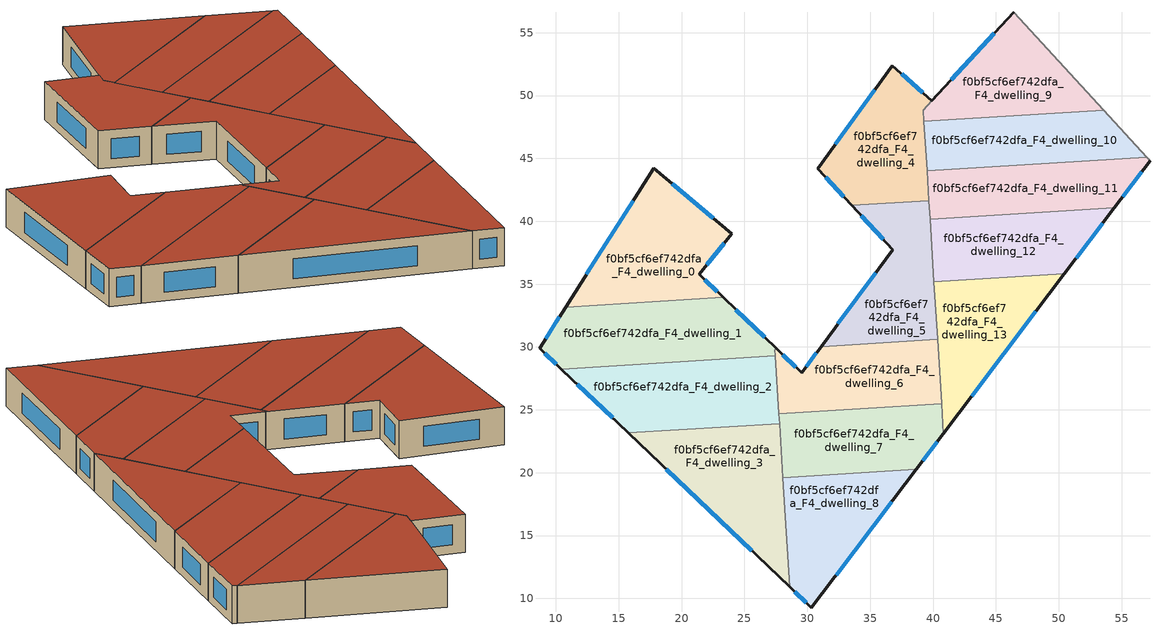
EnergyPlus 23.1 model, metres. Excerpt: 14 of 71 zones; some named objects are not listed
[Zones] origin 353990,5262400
f0bf5cf6ef742dfa_F4_dwelling_0
 floor to f0bf5cf6ef742dfa_F3_dwelling_0 (EU_floor_Construction): 23.99,39.02 21.39,35.79 23.3,33.95 10.78,33.17 17.8,44.22 z12
 wall outside (EU_wall_Construction): 23.3,33.95 21.39,35.79 23.99,39.02 17.8,44.22 10.78,33.17 z12:15
 wall to f0bf5cf6ef742dfa_F4_dwelling_1 (EU_wall_Construction): 10.78,33.17 23.3,33.95 z12:15
 window (EU_Window_Construction): 22.85,34.38 21.84,35.36 / 16.15,41.63 12.43,35.77 / 22.54,40.24 19.26,43 / 22,36.55 23.38,38.26 z12.7:14.3
 roof outside (EU_roof_Construction): 23.3,33.95 21.39,35.79 23.99,39.02 17.8,44.22 10.78,33.17 z15
f0bf5cf6ef742dfa_F4_dwelling_1
 floor to f0bf5cf6ef742dfa_F3_dwelling_1 (EU_floor_Construction): 27.6,29.81 27.43,29.8 27.46,29.3 10.45,28.24 8.7,29.91 10.78,33.17 23.3,33.95 z12
 wall outside (EU_wall_Construction): 10.78,33.17 8.7,29.91 10.45,28.24 / 27.6,29.81 23.3,33.95 z12:15
 wall to f0bf5cf6ef742dfa_F4_dwelling_6 (EU_wall_Construction): 27.46,29.3 27.43,29.8 27.6,29.81 z12:15
 wall to f0bf5cf6ef742dfa_F4_dwelling_2 (EU_wall_Construction): 10.45,28.24 27.46,29.3 z12:15
 window (EU_Window_Construction): 9.11,29.51 10.04,28.63 / 10.29,32.4 9.19,30.67 / 26.59,30.78 24.31,32.98 z12.7:14.3
 roof outside (EU_roof_Construction): 27.46,29.3 27.43,29.8 27.6,29.81 23.3,33.95 10.78,33.17 8.7,29.91 10.45,28.24 z15
f0bf5cf6ef742dfa_F4_dwelling_10
 floor to f0bf5cf6ef742dfa_F3_dwelling_10 (EU_floor_Construction): 53.56,48.83 57,45.09 39.52,44 39.28,47.94 z12
 wall to f0bf5cf6ef742dfa_F4_dwelling_9 (EU_wall_Construction): 53.56,48.83 39.28,47.94 z12:15
 wall adiabatic (EU_wall_Construction): 57,45.09 53.56,48.83 z12:15
 wall to f0bf5cf6ef742dfa_F4_dwelling_11 (EU_wall_Construction): 39.52,44 57,45.09 z12:15
 wall to f0bf5cf6ef742dfa_F4_dwelling_4 (EU_wall_Construction): 39.28,47.94 39.52,44 z12:15
 roof outside (EU_roof_Construction): 57,45.09 53.56,48.83 39.28,47.94 39.52,44 z15
f0bf5cf6ef742dfa_F4_dwelling_11
 floor to f0bf5cf6ef742dfa_F3_dwelling_11 (EU_floor_Construction): 57,45.09 57.25,44.81 54.43,41.08 39.76,40.17 39.52,44 z12
 wall outside (EU_wall_Construction): 54.43,41.08 57.25,44.81 z12:15
 wall adiabatic (EU_wall_Construction): 57.25,44.81 57,45.09 z12:15
 wall to f0bf5cf6ef742dfa_F4_dwelling_12 (EU_wall_Construction): 39.76,40.17 54.43,41.08 z12:15
 wall to f0bf5cf6ef742dfa_F4_dwelling_5 (EU_wall_Construction): 39.67,41.65 39.76,40.17 z12:15
 wall to f0bf5cf6ef742dfa_F4_dwelling_4 (EU_wall_Construction): 39.52,44 39.67,41.65 z12:15
 window (EU_Window_Construction): 55.09,41.95 56.59,43.93 z12.7:14.3
 roof outside (EU_roof_Construction): 54.43,41.08 57.25,44.81 57,45.09 39.52,44 39.76,40.17 z15
f0bf5cf6ef742dfa_F4_dwelling_12
 floor to f0bf5cf6ef742dfa_F3_dwelling_12 (EU_floor_Construction): 54.43,41.08 50.44,35.82 40.07,35.17 39.76,40.17 z12
 wall outside (EU_wall_Construction): 50.44,35.82 54.43,41.08 z12:15
 wall to f0bf5cf6ef742dfa_F4_dwelling_13 (EU_wall_Construction): 40.07,35.17 50.44,35.82 z12:15
 wall to f0bf5cf6ef742dfa_F4_dwelling_5 (EU_wall_Construction): 39.76,40.17 40.07,35.17 z12:15
 window (EU_Window_Construction): 51.38,37.05 53.49,39.84 z12.7:14.3
 roof outside (EU_roof_Construction): 50.44,35.82 54.43,41.08 39.76,40.17 40.07,35.17 z15
f0bf5cf6ef742dfa_F4_dwelling_13
 floor to f0bf5cf6ef742dfa_F3_dwelling_13 (EU_floor_Construction): 50.44,35.82 40.82,23.11 40.07,35.17 z12
 wall outside (EU_wall_Construction): 40.82,23.11 50.44,35.82 z12:15
 wall to f0bf5cf6ef742dfa_F4_dwelling_6 (EU_wall_Construction): 40.36,30.6 40.67,25.5 z12:15
 wall to f0bf5cf6ef742dfa_F4_dwelling_7 (EU_wall_Construction): 40.67,25.5 40.82,23.11 z12:15
 wall to f0bf5cf6ef742dfa_F4_dwelling_5 (EU_wall_Construction): 40.07,35.17 40.36,30.6 z12:15
 window (EU_Window_Construction): 43.08,26.1 48.18,32.83 z12.7:14.3
 roof outside (EU_roof_Construction): 40.82,23.11 50.44,35.82 40.07,35.17 z15
f0bf5cf6ef742dfa_F4_dwelling_2
 floor to f0bf5cf6ef742dfa_F3_dwelling_2 (EU_floor_Construction): 27.46,29.3 27.79,23.91 15.76,23.16 10.45,28.24 z12
 wall outside (EU_wall_Construction): 10.45,28.24 15.76,23.16 z12:15
 wall to f0bf5cf6ef742dfa_F4_dwelling_3 (EU_wall_Construction): 15.76,23.16 27.79,23.91 z12:15
 wall to f0bf5cf6ef742dfa_F4_dwelling_7 (EU_wall_Construction): 27.79,23.91 27.74,24.69 z12:15
 wall to f0bf5cf6ef742dfa_F4_dwelling_6 (EU_wall_Construction): 27.74,24.69 27.46,29.3 z12:15
 window (EU_Window_Construction): 11.7,27.05 14.52,24.36 z12.7:14.3
 roof outside (EU_roof_Construction): 27.79,23.91 27.46,29.3 10.45,28.24 15.76,23.16 z15
f0bf5cf6ef742dfa_F4_dwelling_3
 floor to f0bf5cf6ef742dfa_F3_dwelling_3 (EU_floor_Construction): 27.79,23.91 28.6,10.91 15.76,23.16 z12
 wall outside (EU_wall_Construction): 15.76,23.16 28.6,10.91 z12:15
 wall to f0bf5cf6ef742dfa_F4_dwelling_8 (EU_wall_Construction): 28.6,10.91 28.06,19.62 z12:15
 wall to f0bf5cf6ef742dfa_F4_dwelling_7 (EU_wall_Construction): 28.06,19.62 27.79,23.91 z12:15
 window (EU_Window_Construction): 18.78,20.29 25.59,13.79 z12.7:14.3
 roof outside (EU_roof_Construction): 28.6,10.91 27.79,23.91 15.76,23.16 z15
f0bf5cf6ef742dfa_F4_dwelling_4
 floor to f0bf5cf6ef742dfa_F3_dwelling_4 (EU_floor_Construction): 39.91,49.58 39.22,48.83 39.67,41.65 33.53,41.26 30.83,44.19 36.77,52.37 z12
 wall outside (EU_wall_Construction): 39.91,49.58 36.77,52.37 30.83,44.19 33.53,41.26 z12:15
 wall to f0bf5cf6ef742dfa_F4_dwelling_5 (EU_wall_Construction): 33.53,41.26 39.67,41.65 z12:15
 wall to f0bf5cf6ef742dfa_F4_dwelling_9 (EU_wall_Construction): 39.22,48.83 39.91,49.58 / 39.28,47.94 39.23,48.83 z12:15
 window (EU_Window_Construction): 31.47,43.5 32.9,41.95 / 35.38,50.45 32.23,46.11 / 39.17,50.23 37.51,51.71 z12.7:14.3
 roof outside (EU_roof_Construction): 39.67,41.65 39.22,48.83 39.91,49.58 36.77,52.37 30.83,44.19 33.53,41.26 z15
f0bf5cf6ef742dfa_F4_dwelling_5
 floor to f0bf5cf6ef742dfa_F3_dwelling_5 (EU_floor_Construction): 39.67,41.65 40.35,30.6 31.09,30.03 36.79,37.73 33.53,41.26 z12
 wall outside (EU_wall_Construction): 33.53,41.26 36.79,37.73 31.09,30.03 z12:15
 wall to f0bf5cf6ef742dfa_F4_dwelling_6 (EU_wall_Construction): 31.09,30.03 40.35,30.6 z12:15
 window (EU_Window_Construction): 35.45,35.92 32.43,31.84 / 34.3,40.44 36.03,38.56 z12.7:14.3
 roof outside (EU_roof_Construction): 40.35,30.6 39.67,41.65 33.53,41.26 36.79,37.73 31.09,30.03 z15
f0bf5cf6ef742dfa_F4_dwelling_6
 floor to f0bf5cf6ef742dfa_F3_dwelling_6 (EU_floor_Construction): 40.35,30.6 40.67,25.5 27.74,24.69 27.43,29.8 27.6,29.81 29.54,27.94 31.09,30.03 z12
 wall outside (EU_wall_Construction): 31.09,30.03 29.54,27.94 27.6,29.81 z12:15
 wall to f0bf5cf6ef742dfa_F4_dwelling_7 (EU_wall_Construction): 27.74,24.69 40.67,25.5 z12:15
 window (EU_Window_Construction): 30.73,29.54 29.91,28.43 / 29.09,28.38 28.06,29.37 z12.7:14.3
 roof outside (EU_roof_Construction): 40.67,25.5 40.35,30.6 31.09,30.03 29.54,27.94 27.6,29.81 27.43,29.8 27.74,24.69 z15
f0bf5cf6ef742dfa_F4_dwelling_7
 floor to f0bf5cf6ef742dfa_F3_dwelling_7 (EU_floor_Construction): 40.67,25.5 40.82,23.11 38.67,20.28 28.06,19.62 27.74,24.69 z12
 wall outside (EU_wall_Construction): 38.67,20.28 40.82,23.11 z12:15
 wall to f0bf5cf6ef742dfa_F4_dwelling_8 (EU_wall_Construction): 28.06,19.62 38.67,20.28 z12:15
 window (EU_Window_Construction): 39.18,20.94 40.32,22.45 z12.7:14.3
 roof outside (EU_roof_Construction): 38.67,20.28 40.82,23.11 40.67,25.5 27.74,24.69 28.06,19.62 z15
f0bf5cf6ef742dfa_F4_dwelling_8
 floor to f0bf5cf6ef742dfa_F3_dwelling_8 (EU_floor_Construction): 38.67,20.28 30.33,9.26 28.6,10.91 28.06,19.62 z12
 wall outside (EU_wall_Construction): 28.6,10.91 30.33,9.26 38.67,20.28 z12:15
 window (EU_Window_Construction): 29.01,10.53 29.92,9.65 / 32.29,11.85 36.71,17.69 z12.7:14.3
 roof outside (EU_roof_Construction): 30.33,9.26 38.67,20.28 28.06,19.62 28.6,10.91 z15
f0bf5cf6ef742dfa_F4_dwelling_9
 floor to f0bf5cf6ef742dfa_F3_dwelling_9 (EU_floor_Construction): 46.4,56.62 53.56,48.83 39.28,47.94 39.22,48.83 39.91,49.58 z12
 wall outside (EU_wall_Construction): 46.4,56.62 39.91,49.58 z12:15
 wall adiabatic (EU_wall_Construction): 53.56,48.83 46.4,56.62 z12:15
 window (EU_Window_Construction): 44.88,54.97 41.43,51.23 z12.7:14.3
 roof outside (EU_roof_Construction): 53.56,48.83 46.4,56.62 39.91,49.58 39.22,48.83 39.28,47.94 z15
[Building]
EU S2 Campaign: North Axis=0; Terrain=City; Solar Distribution=FullExterior
[Site:Location]
Budapest.Ferenc.Liszt.Intl.AP: Latitude=47.437; Longitude=19.256; Time Zone=1; Elevation=185
[SizingPeriod:WeatherFileDays]
AnnualSizingPeriod: Begin Month=1; Begin Day of Month=1; End Month=12; End Day of Month=31; Day of Week for Start Day=Monday; Use Weather File Daylight Saving Period=No; Use Weather File Rain and Snow Indicators=No
[MATERIAL]
EU_InternalMass_Material: Roughness=MediumRough; Thickness=0.1; Conductivity=1; Density=1800; Specific Heat=900; Thermal Absorptance=0.9; Solar Absorptance=0.7; Visible Absorptance=0.7
[MATERIAL:NOMASS] Roughness=MediumRough; Thermal Absorptance=0.9; Solar Absorptance=0.7; Visible Absorptance=0.7
Name | Thermal Resistance
EU_wall_NoMass | 0.832559
EU_roof_NoMass | 1.39638
EU_floor_NoMass | 0.872794
[WINDOWMATERIAL:SIMPLEGLAZINGSYSTEM]
EU_Window_SimpleGlazing: UFactor=2.79869; Solar Heat Gain Coefficient=0.75; Visible Transmittance=0.75
[CONSTRUCTION]
EU_wall_Construction: EU_wall_NoMass
EU_roof_Construction: EU_roof_NoMass
EU_floor_Construction: EU_floor_NoMass
EU_Window_Construction: EU_Window_SimpleGlazing
EU_InternalMass_Construction: EU_InternalMass_Material
[ZONE] Type=1; Multiplier=1; Ceiling Height=autocalculate; Floor Area=autocalculate; Part of Total Floor Area=Yes
Name | Volume
f0bf5cf6ef742dfa_F4_dwelling_0 | 235.431
f0bf5cf6ef742dfa_F4_dwelling_1 | 235.449
f0bf5cf6ef742dfa_F4_dwelling_10 | 188.327
f0bf5cf6ef742dfa_F4_dwelling_11; f0bf5cf6ef742dfa_F4_dwelling_12 | 188.334
f0bf5cf6ef742dfa_F4_dwelling_13 | 188.339
f0bf5cf6ef742dfa_F4_dwelling_2 | 235.415
f0bf5cf6ef742dfa_F4_dwelling_3 | 235.416
f0bf5cf6ef742dfa_F4_dwelling_4 | 189.908
f0bf5cf6ef742dfa_F4_dwelling_5 | 188.262
f0bf5cf6ef742dfa_F4_dwelling_6 | 188.343
f0bf5cf6ef742dfa_F4_dwelling_7 | 188.362
f0bf5cf6ef742dfa_F4_dwelling_8 | 188.331
f0bf5cf6ef742dfa_F4_dwelling_9 | 186.772
[INTERNALMASS] Construction=EU_InternalMass_Construction
Name | Zone or ZoneList | Surface Area
f0bf5cf6ef742dfa_F4_dwelling_0_EU_InternalMass | f0bf5cf6ef742dfa_F4_dwelling_0 | 78.477
f0bf5cf6ef742dfa_F4_dwelling_1_EU_InternalMass | f0bf5cf6ef742dfa_F4_dwelling_1 | 78.4831
f0bf5cf6ef742dfa_F4_dwelling_2_EU_InternalMass | f0bf5cf6ef742dfa_F4_dwelling_2 | 78.4717
f0bf5cf6ef742dfa_F4_dwelling_3_EU_InternalMass | f0bf5cf6ef742dfa_F4_dwelling_3 | 78.4722
f0bf5cf6ef742dfa_F4_dwelling_4_EU_InternalMass | f0bf5cf6ef742dfa_F4_dwelling_4 | 63.3049
f0bf5cf6ef742dfa_F4_dwelling_5_EU_InternalMass | f0bf5cf6ef742dfa_F4_dwelling_5 | 62.76
f0bf5cf6ef742dfa_F4_dwelling_6_EU_InternalMass | f0bf5cf6ef742dfa_F4_dwelling_6 | 62.7789
f0bf5cf6ef742dfa_F4_dwelling_7_EU_InternalMass | f0bf5cf6ef742dfa_F4_dwelling_7 | 62.7874
f0bf5cf6ef742dfa_F4_dwelling_8_EU_InternalMass | f0bf5cf6ef742dfa_F4_dwelling_8 | 62.777
f0bf5cf6ef742dfa_F4_dwelling_9_EU_InternalMass | f0bf5cf6ef742dfa_F4_dwelling_9 | 62.2561
f0bf5cf6ef742dfa_F4_dwelling_10_EU_InternalMass | f0bf5cf6ef742dfa_F4_dwelling_10 | 62.7756
f0bf5cf6ef742dfa_F4_dwelling_11_EU_InternalMass | f0bf5cf6ef742dfa_F4_dwelling_11 | 62.7779
f0bf5cf6ef742dfa_F4_dwelling_12_EU_InternalMass | f0bf5cf6ef742dfa_F4_dwelling_12 | 62.7779
f0bf5cf6ef742dfa_F4_dwelling_13_EU_InternalMass | f0bf5cf6ef742dfa_F4_dwelling_13 | 62.7798
[OTHEREQUIPMENT] Fuel Type=Electricity; Design Level Calculation Method=Watts/Area; Power per Zone Floor Area=1; Fraction Latent=0; Fraction Radiant=0; Fraction Lost=0; Carbon Dioxide Generation Rate=0; EndUse Subcategory=EU_Step8_InternalGains
Name | Zone or ZoneList or Space or SpaceList | Schedule
EU_Step8_InternalGain_f0bf5cf6ef742dfa_F4_dwelling_0_f000 | f0bf5cf6ef742dfa_F4_dwelling_0 | EU_Step8_GainSchedule_f0bf5cf6ef742dfa_F4_dwelling_0_f000
EU_Step8_InternalGain_f0bf5cf6ef742dfa_F4_dwelling_1_f000 | f0bf5cf6ef742dfa_F4_dwelling_1 | EU_Step8_GainSchedule_f0bf5cf6ef742dfa_F4_dwelling_1_f000
EU_Step8_InternalGain_f0bf5cf6ef742dfa_F4_dwelling_2_f000 | f0bf5cf6ef742dfa_F4_dwelling_2 | EU_Step8_GainSchedule_f0bf5cf6ef742dfa_F4_dwelling_2_f000
EU_Step8_InternalGain_f0bf5cf6ef742dfa_F4_dwelling_3_f000 | f0bf5cf6ef742dfa_F4_dwelling_3 | EU_Step8_GainSchedule_f0bf5cf6ef742dfa_F4_dwelling_3_f000
EU_Step8_InternalGain_f0bf5cf6ef742dfa_F4_dwelling_4_f000 | f0bf5cf6ef742dfa_F4_dwelling_4 | EU_Step8_GainSchedule_f0bf5cf6ef742dfa_F4_dwelling_4_f000
EU_Step8_InternalGain_f0bf5cf6ef742dfa_F4_dwelling_5_f000 | f0bf5cf6ef742dfa_F4_dwelling_5 | EU_Step8_GainSchedule_f0bf5cf6ef742dfa_F4_dwelling_5_f000
EU_Step8_InternalGain_f0bf5cf6ef742dfa_F4_dwelling_6_f000 | f0bf5cf6ef742dfa_F4_dwelling_6 | EU_Step8_GainSchedule_f0bf5cf6ef742dfa_F4_dwelling_6_f000
EU_Step8_InternalGain_f0bf5cf6ef742dfa_F4_dwelling_7_f000 | f0bf5cf6ef742dfa_F4_dwelling_7 | EU_Step8_GainSchedule_f0bf5cf6ef742dfa_F4_dwelling_7_f000
EU_Step8_InternalGain_f0bf5cf6ef742dfa_F4_dwelling_8_f000 | f0bf5cf6ef742dfa_F4_dwelling_8 | EU_Step8_GainSchedule_f0bf5cf6ef742dfa_F4_dwelling_8_f000
EU_Step8_InternalGain_f0bf5cf6ef742dfa_F4_dwelling_9_f000 | f0bf5cf6ef742dfa_F4_dwelling_9 | EU_Step8_GainSchedule_f0bf5cf6ef742dfa_F4_dwelling_9_f000
EU_Step8_InternalGain_f0bf5cf6ef742dfa_F4_dwelling_10_f000 | f0bf5cf6ef742dfa_F4_dwelling_10 | EU_Step8_GainSchedule_f0bf5cf6ef742dfa_F4_dwelling_10_f000
EU_Step8_InternalGain_f0bf5cf6ef742dfa_F4_dwelling_11_f000 | f0bf5cf6ef742dfa_F4_dwelling_11 | EU_Step8_GainSchedule_f0bf5cf6ef742dfa_F4_dwelling_11_f000
EU_Step8_InternalGain_f0bf5cf6ef742dfa_F4_dwelling_12_f000 | f0bf5cf6ef742dfa_F4_dwelling_12 | EU_Step8_GainSchedule_f0bf5cf6ef742dfa_F4_dwelling_12_f000
EU_Step8_InternalGain_f0bf5cf6ef742dfa_F4_dwelling_13_f000 | f0bf5cf6ef742dfa_F4_dwelling_13 | EU_Step8_GainSchedule_f0bf5cf6ef742dfa_F4_dwelling_13_f000
[ZONEVENTILATION:DESIGNFLOWRATE] Schedule=EU_AlwaysOn; Design Flow Rate Calculation Method=AirChanges/Hour; Air Changes per Hour=0.475469; Ventilation Type=Natural; Fan Pressure Rise=0; Fan Total Efficiency=1; Constant Term Coefficient=1; Temperature Term Coefficient=0; Velocity Term Coefficient=0; Velocity Squared Term Coefficient=0; Minimum Indoor Temperature=-100; Maximum Indoor Temperature=100; Delta Temperature=-100; Minimum Outdoor Temperature=-100; Maximum Outdoor Temperature=100; Maximum Wind Speed=40
Name | Zone or ZoneList or Space or SpaceList
EU_ConstantAir_f0bf5cf6ef742dfa_F4_dwelling_0 | f0bf5cf6ef742dfa_F4_dwelling_0
EU_ConstantAir_f0bf5cf6ef742dfa_F4_dwelling_1 | f0bf5cf6ef742dfa_F4_dwelling_1
EU_ConstantAir_f0bf5cf6ef742dfa_F4_dwelling_2 | f0bf5cf6ef742dfa_F4_dwelling_2
EU_ConstantAir_f0bf5cf6ef742dfa_F4_dwelling_3 | f0bf5cf6ef742dfa_F4_dwelling_3
EU_ConstantAir_f0bf5cf6ef742dfa_F4_dwelling_4 | f0bf5cf6ef742dfa_F4_dwelling_4
EU_ConstantAir_f0bf5cf6ef742dfa_F4_dwelling_5 | f0bf5cf6ef742dfa_F4_dwelling_5
EU_ConstantAir_f0bf5cf6ef742dfa_F4_dwelling_6 | f0bf5cf6ef742dfa_F4_dwelling_6
EU_ConstantAir_f0bf5cf6ef742dfa_F4_dwelling_7 | f0bf5cf6ef742dfa_F4_dwelling_7
EU_ConstantAir_f0bf5cf6ef742dfa_F4_dwelling_8 | f0bf5cf6ef742dfa_F4_dwelling_8
EU_ConstantAir_f0bf5cf6ef742dfa_F4_dwelling_9 | f0bf5cf6ef742dfa_F4_dwelling_9
EU_ConstantAir_f0bf5cf6ef742dfa_F4_dwelling_10 | f0bf5cf6ef742dfa_F4_dwelling_10
EU_ConstantAir_f0bf5cf6ef742dfa_F4_dwelling_11 | f0bf5cf6ef742dfa_F4_dwelling_11
EU_ConstantAir_f0bf5cf6ef742dfa_F4_dwelling_12 | f0bf5cf6ef742dfa_F4_dwelling_12
EU_ConstantAir_f0bf5cf6ef742dfa_F4_dwelling_13 | f0bf5cf6ef742dfa_F4_dwelling_13
[HVACTEMPLATE:ZONE:IDEALLOADSAIRSYSTEM] System Availability Schedule=EU_AlwaysOn; Maximum Heating Supply Air Temperature=50; Minimum Cooling Supply Air Temperature=13; Maximum Heating Supply Air Humidity Ratio=0.0156; Minimum Cooling Supply Air Humidity Ratio=0.0077; Heating Limit=NoLimit; Cooling Limit=NoLimit; Heating Availability Schedule=EU_AlwaysOn; Cooling Availability Schedule=EU_CoolingOff; Dehumidification Control Type=ConstantSensibleHeatRatio; Cooling Sensible Heat Ratio=0.7; Dehumidification Setpoint=60; Humidification Control Type=None; Humidification Setpoint=30; Outdoor Air Method=None; Outdoor Air Flow Rate per Person=0.00944; Outdoor Air Flow Rate per Zone Floor Area=0; Outdoor Air Flow Rate per Zone=0; Demand Controlled Ventilation Type=None; Outdoor Air Economizer Type=NoEconomizer; Heat Recovery Type=None; Sensible Heat Recovery Effectiveness=0.7; Latent Heat Recovery Effectiveness=0.65
Name | Template Thermostat
f0bf5cf6ef742dfa_F4_dwelling_0 | EU_HeatOnly_f0bf5cf6ef742dfa_F4_dwelling_0
f0bf5cf6ef742dfa_F4_dwelling_1 | EU_HeatOnly_f0bf5cf6ef742dfa_F4_dwelling_1
f0bf5cf6ef742dfa_F4_dwelling_2 | EU_HeatOnly_f0bf5cf6ef742dfa_F4_dwelling_2
f0bf5cf6ef742dfa_F4_dwelling_3 | EU_HeatOnly_f0bf5cf6ef742dfa_F4_dwelling_3
f0bf5cf6ef742dfa_F4_dwelling_4 | EU_HeatOnly_f0bf5cf6ef742dfa_F4_dwelling_4
f0bf5cf6ef742dfa_F4_dwelling_5 | EU_HeatOnly_f0bf5cf6ef742dfa_F4_dwelling_5
f0bf5cf6ef742dfa_F4_dwelling_6 | EU_HeatOnly_f0bf5cf6ef742dfa_F4_dwelling_6
f0bf5cf6ef742dfa_F4_dwelling_7 | EU_HeatOnly_f0bf5cf6ef742dfa_F4_dwelling_7
f0bf5cf6ef742dfa_F4_dwelling_8 | EU_HeatOnly_f0bf5cf6ef742dfa_F4_dwelling_8
f0bf5cf6ef742dfa_F4_dwelling_9 | EU_HeatOnly_f0bf5cf6ef742dfa_F4_dwelling_9
f0bf5cf6ef742dfa_F4_dwelling_10 | EU_HeatOnly_f0bf5cf6ef742dfa_F4_dwelling_10
f0bf5cf6ef742dfa_F4_dwelling_11 | EU_HeatOnly_f0bf5cf6ef742dfa_F4_dwelling_11
f0bf5cf6ef742dfa_F4_dwelling_12 | EU_HeatOnly_f0bf5cf6ef742dfa_F4_dwelling_12
f0bf5cf6ef742dfa_F4_dwelling_13 | EU_HeatOnly_f0bf5cf6ef742dfa_F4_dwelling_13
[SIZING:ZONE] Zone Cooling Design Supply Air Temperature Input Method=SupplyAirTemperature; Zone Cooling Design Supply Air Temperature=13; Zone Heating Design Supply Air Temperature Input Method=SupplyAirTemperature; Zone Heating Design Supply Air Temperature=50; Zone Cooling Design Supply Air Humidity Ratio=0.008; Zone Heating Design Supply Air Humidity Ratio=0.008; Cooling Design Air Flow Method=DesignDay; Cooling Design Air Flow Rate=0; Cooling Minimum Air Flow per Zone Floor Area=0.000762; Cooling Minimum Air Flow=0; Cooling Minimum Air Flow Fraction=0.2; Heating Design Air Flow Method=DesignDay; Heating Design Air Flow Rate=0; Heating Maximum Air Flow per Zone Floor Area=0.002032; Heating Maximum Air Flow=0.141576; Heating Maximum Air Flow Fraction=0.3; Account for Dedicated Outdoor Air System=No; Dedicated Outdoor Air System Control Strategy=NeutralSupplyAir; Dedicated Outdoor Air Low Setpoint Temperature for Design=autosize; Dedicated Outdoor Air High Setpoint Temperature for Design=autosize; Zone Load Sizing Method=Sensible Load Only No Latent Load; Zone Latent Cooling Design Supply Air Humidity Ratio Input Method=HumidityRatioDifference; Zone Cooling Design Supply Air Humidity Ratio Difference=0.005; Zone Latent Heating Design Supply Air Humidity Ratio Input Method=HumidityRatioDifference; Zone Humidification Design Supply Air Humidity Ratio Difference=0.005
f0bf5cf6ef742dfa_F4_dwelling_0; f0bf5cf6ef742dfa_F4_dwelling_1; f0bf5cf6ef742dfa_F4_dwelling_2; f0bf5cf6ef742dfa_F4_dwelling_3; f0bf5cf6ef742dfa_F4_dwelling_4; f0bf5cf6ef742dfa_F4_dwelling_5; f0bf5cf6ef742dfa_F4_dwelling_6; f0bf5cf6ef742dfa_F4_dwelling_7; f0bf5cf6ef742dfa_F4_dwelling_8; f0bf5cf6ef742dfa_F4_dwelling_9; f0bf5cf6ef742dfa_F4_dwelling_10; f0bf5cf6ef742dfa_F4_dwelling_11; f0bf5cf6ef742dfa_F4_dwelling_12; f0bf5cf6ef742dfa_F4_dwelling_13
[SCHEDULE:CONSTANT]
Name | Hourly Value
EU_AlwaysOn | 1
EU_CoolingOff | 0
[SCHEDULE:FILE] Column Number=1; Rows to Skip at Top=0; Number of Hours of Data=8760; Column Separator=Comma; Interpolate to Timestep=No; Minutes per Item=60; Adjust Schedule for Daylight Savings=Yes
Name | File
EU_Step8_GainSchedule_f0bf5cf6ef742dfa_F4_dwelling_0_f000 | ../../schedules/f0bf5cf6ef742dfa/f0bf5cf6ef742dfa_F4_dwelling_0_f000_gain.csv
EU_Step8_GainSchedule_f0bf5cf6ef742dfa_F4_dwelling_1_f000 | ../../schedules/f0bf5cf6ef742dfa/f0bf5cf6ef742dfa_F4_dwelling_1_f000_gain.csv
EU_Step8_GainSchedule_f0bf5cf6ef742dfa_F4_dwelling_2_f000 | ../../schedules/f0bf5cf6ef742dfa/f0bf5cf6ef742dfa_F4_dwelling_2_f000_gain.csv
EU_Step8_GainSchedule_f0bf5cf6ef742dfa_F4_dwelling_3_f000 | ../../schedules/f0bf5cf6ef742dfa/f0bf5cf6ef742dfa_F4_dwelling_3_f000_gain.csv
EU_Step8_GainSchedule_f0bf5cf6ef742dfa_F4_dwelling_4_f000 | ../../schedules/f0bf5cf6ef742dfa/f0bf5cf6ef742dfa_F4_dwelling_4_f000_gain.csv
EU_Step8_GainSchedule_f0bf5cf6ef742dfa_F4_dwelling_5_f000 | ../../schedules/f0bf5cf6ef742dfa/f0bf5cf6ef742dfa_F4_dwelling_5_f000_gain.csv
EU_Step8_GainSchedule_f0bf5cf6ef742dfa_F4_dwelling_6_f000 | ../../schedules/f0bf5cf6ef742dfa/f0bf5cf6ef742dfa_F4_dwelling_6_f000_gain.csv
EU_Step8_GainSchedule_f0bf5cf6ef742dfa_F4_dwelling_7_f000 | ../../schedules/f0bf5cf6ef742dfa/f0bf5cf6ef742dfa_F4_dwelling_7_f000_gain.csv
EU_Step8_GainSchedule_f0bf5cf6ef742dfa_F4_dwelling_8_f000 | ../../schedules/f0bf5cf6ef742dfa/f0bf5cf6ef742dfa_F4_dwelling_8_f000_gain.csv
EU_Step8_GainSchedule_f0bf5cf6ef742dfa_F4_dwelling_9_f000 | ../../schedules/f0bf5cf6ef742dfa/f0bf5cf6ef742dfa_F4_dwelling_9_f000_gain.csv
EU_Step8_GainSchedule_f0bf5cf6ef742dfa_F4_dwelling_10_f000 | ../../schedules/f0bf5cf6ef742dfa/f0bf5cf6ef742dfa_F4_dwelling_10_f000_gain.csv
EU_Step8_GainSchedule_f0bf5cf6ef742dfa_F4_dwelling_11_f000 | ../../schedules/f0bf5cf6ef742dfa/f0bf5cf6ef742dfa_F4_dwelling_11_f000_gain.csv
EU_Step8_GainSchedule_f0bf5cf6ef742dfa_F4_dwelling_12_f000 | ../../schedules/f0bf5cf6ef742dfa/f0bf5cf6ef742dfa_F4_dwelling_12_f000_gain.csv
EU_Step8_GainSchedule_f0bf5cf6ef742dfa_F4_dwelling_13_f000 | ../../schedules/f0bf5cf6ef742dfa/f0bf5cf6ef742dfa_F4_dwelling_13_f000_gain.csv
